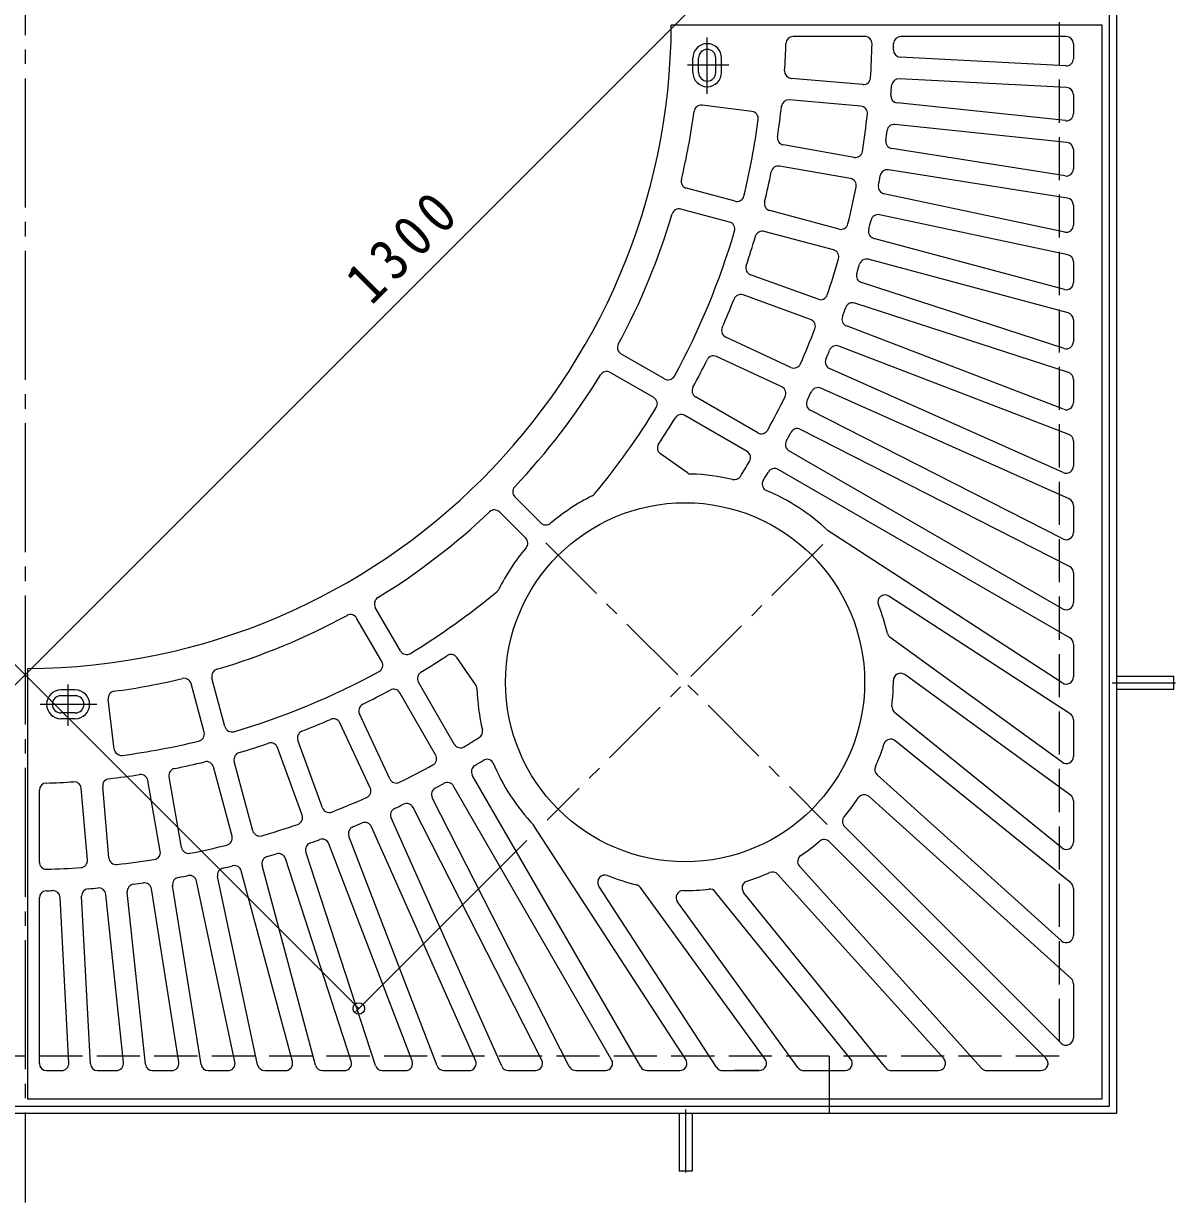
# Model space of a CAD drawing. Units: millimetres at full size, sheet at 1:10; details may follow other scales. Extents: x -1841 to 1849, y -1367 to 1300.
# Drawn here: x -894 to -92, y -323 to 498 of the extents above; entities that cross this region are included whole.
import ezdxf

# ---------------------------------------------------------------- set-up
doc = ezdxf.new("R2010")
doc.units = ezdxf.units.MM
doc.header["$LTSCALE"] = 10
doc.header["$PDMODE"] = 32
doc.header["$PDSIZE"] = 8
for name, pattern in [('CHAIN1', [8, 5, -1, 1, -1]), ('CHAIN2', [12, 9, -1, 1, -1]), ('DASHED3', [4, 3, -1])]:
    doc.linetypes.add(name, pattern=pattern)
for name, color, linetype, lineweight in [('0-0', 3, 'Continuous', 18), ('0-1', 2, 'Continuous', 18), ('0-4', 7, 'Continuous', 18)]:
    doc.layers.add(name, color=color, linetype=linetype, lineweight=lineweight)
doc.styles.add('ＭＳ ゴシック', font='')
doc.styles.get('ＭＳ ゴシック').set_extended_font_data('MS Gothic')

msp = doc.modelspace()

# ---------------------------------------------------------------- linework, layer by layer
at = {"layer": '0-0', "linetype": 'CHAIN1'}
for p, q in [((-418.46, 448.66), (-418.46, 487.97)), ((-403.42, 468.63), (-432.19, 468.63)), ((-530.91, 136.07), (-334.85, -59.98)), ((-338, 134.86), (-529.92, -57.06)), ((-863.46, 8.59), (-863.46, 37.36)), ((-843.49, 23.63), (-882.8, 23.63))]:
    msp.add_line(p, q, dxfattribs=at)
at = {"layer": '0-0'}
for p, q in [((-308.66, 488.63), (-358.67, 488.63)), ((-168.46, 488.63), (-283.65, 488.63)), ((-163.46, 483.63), (-163.46, 473.15)), ((-428.46, 463.63), (-428.46, 473.63)), ((-424.46, 463.63), (-424.46, 473.63)), ((-412.46, 463.63), (-412.46, 473.63)), ((-408.46, 463.63), (-408.46, 473.63)), ((-168.73, 468.16), (-284.04, 474.2)), ((-310.17, 455.13), (-359.99, 459.49)), ((-168.2, 453.11), (-284.82, 459.22)), ((-311.48, 440.19), (-361.3, 444.54)), ((-163.46, 448.12), (-163.46, 435)), ((-387.29, 436.48), (-422.03, 440.75)), ((-168.99, 430.03), (-286.15, 442.34)), ((-167.94, 414.83), (-287.72, 427.42)), ((-316.18, 404.46), (-365.43, 413.14)), ((-169.25, 391.52), (-289.93, 410.63)), ((-163.46, 409.86), (-163.46, 396.46)), ((-318.78, 389.68), (-368.04, 398.37)), ((-167.68, 376.09), (-292.27, 395.82)), ((-399.05, 373.92), (-432.87, 382.98)), ((-169.5, 352.42), (-295.36, 379.17)), ((-163.46, 371.15), (-163.46, 357.31)), ((-402.93, 359.43), (-436.75, 368.49)), ((-326.58, 354.5), (-374.89, 367.44)), ((-167.42, 336.64), (-298.48, 364.5)), ((-330.47, 340.01), (-378.77, 352.96)), ((-169.76, 312.48), (-302.43, 348.03)), ((-167.17, 296.26), (-306.31, 333.54)), ((-163.46, 331.75), (-163.46, 317.31)), ((-341.3, 305.64), (-388.3, 322.75)), ((-170.01, 271.45), (-311.12, 317.3)), ((-346.43, 291.55), (-393.43, 308.65)), ((-166.92, 254.68), (-315.76, 303.04)), ((-163.46, 291.43), (-163.46, 276.21)), ((-360.22, 258.25), (-405.55, 279.39)), ((-170.26, 229.05), (-321.41, 287.07)), ((-166.67, 211.61), (-326.79, 273.07)), ((-448.17, 250.2), (-478.49, 267.71)), ((-366.56, 244.66), (-411.89, 265.79)), ((-455.67, 237.21), (-485.99, 254.72)), ((-170.5, 184.96), (-333.27, 257.43)), ((-163.46, 249.92), (-163.46, 233.72)), ((-166.43, 166.73), (-339.37, 243.72)), ((-383.2, 212.69), (-426.51, 237.7)), ((-390.7, 199.7), (-434.01, 224.71)), ((-170.73, 138.8), (-346.66, 228.44)), ((-166.19, 119.65), (-353.47, 215.07)), ((-163.46, 206.94), (-163.46, 189.52)), ((-432.26, 184.85), (-451.03, 197.99)), ((-170.96, 90.16), (-361.55, 200.19)), ((-165.96, 69.95), (-369.05, 187.2)), ((-534.24, 150.01), (-552.4, 168.18)), ((-544.84, 139.41), (-563.01, 157.57)), ((-163.46, 162.16), (-163.46, 143.25)), ((-171.19, 38.52), (-334.32, 144.46)), ((-163.46, 115.2), (-163.46, 94.49)), ((-165.74, 17.1), (-291.89, 99.03)), ((-632.05, 60.84), (-649.55, 91.16)), ((-645.04, 53.34), (-662.54, 83.66)), ((-171.4, -16.71), (-290.97, 70.17)), ((-163.46, 65.62), (-163.46, 42.72)), ((-579.68, 37.43), (-592.83, 56.2)), ((-891.46, -251.37), (-891.46, 48.64)), ((-754.26, 8.1), (-763.32, 41.92)), ((-165.53, -39.52), (-280.91, 44.32)), ((-858.46, 33.63), (-868.46, 33.63)), ((-768.75, 4.22), (-777.81, 38.03)), ((-594.53, -4.13), (-619.54, 39.18)), ((-858.46, 29.63), (-868.46, 29.63)), ((-831.31, -7.54), (-835.58, 27.2)), ((-607.53, -11.63), (-632.53, 31.68)), ((-858.46, 17.63), (-868.46, 17.63)), ((-639.49, -28.27), (-660.63, 17.06)), ((-171.61, -76.26), (-287.98, 17.97)), ((-858.46, 13.63), (-868.46, 13.63)), ((-653.08, -34.61), (-674.22, 10.72)), ((-163.46, 12.91), (-163.46, -12.66)), ((-700.48, -53.53), (-717.58, -6.53)), ((-686.38, -48.4), (-703.48, -1.4)), ((-165.32, -100.66), (-287.49, -1.73)), ((-734.84, -64.37), (-747.79, -16.06)), ((-749.33, -68.25), (-762.28, -19.94)), ((-799.29, -78.65), (-807.97, -29.4)), ((-784.52, -76.05), (-793.2, -26.8)), ((-464.78, -228.87), (-582.03, -25.78)), ((-171.81, -141.06), (-300.09, -25.55)), ((-883.46, -86.18), (-883.46, -36.16)), ((-849.96, -84.66), (-854.32, -34.84)), ((-835.02, -83.36), (-839.38, -33.53)), ((-484.99, -223.87), (-595.02, -33.28)), ((-165.12, -167.27), (-305.78, -40.61)), ((-533.63, -224.1), (-623.27, -48.17)), ((-514.48, -228.64), (-609.91, -41.36)), ((-163.46, -43.56), (-163.46, -72.38)), ((-561.56, -228.4), (-638.56, -55.46)), ((-579.79, -224.34), (-652.26, -61.56)), ((-433.35, -223.65), (-539.29, -60.52)), ((-172, -212.23), (-322.84, -61.38)), ((-623.88, -224.58), (-681.91, -73.42)), ((-606.44, -228.16), (-667.9, -68.05)), ((-182.61, -222.83), (-333.45, -71.99)), ((-649.51, -227.91), (-697.87, -79.07)), ((-691.09, -227.66), (-728.37, -88.52)), ((-666.28, -224.82), (-712.14, -83.71)), ((-227.57, -229.71), (-354.22, -89.05)), ((-731.47, -227.41), (-759.33, -96.35)), ((-707.31, -225.07), (-742.86, -92.4)), ((-253.78, -223.02), (-369.28, -94.74)), ((-786.35, -225.59), (-805.47, -104.91)), ((-770.92, -227.15), (-790.65, -102.56)), ((-747.25, -225.33), (-774, -99.47)), ((-411.93, -229.09), (-493.86, -102.94)), ((-378.13, -223.43), (-465, -103.86)), ((-163.46, -104.55), (-163.46, -137.34)), ((-883.46, -226.37), (-883.46, -111.18)), ((-862.99, -226.11), (-869.04, -110.8)), ((-847.94, -226.63), (-854.06, -110.01)), ((-824.86, -225.85), (-837.17, -108.68)), ((-809.67, -226.89), (-822.26, -107.12)), ((-355.31, -229.31), (-439.15, -113.92)), ((-318.57, -223.22), (-412.8, -106.86)), ((-294.17, -229.51), (-393.11, -107.34)), ((-163.46, -170.98), (-163.46, -208.69)), ((-878.46, -231.37), (-867.99, -231.37)), ((-842.95, -231.37), (-829.83, -231.37)), ((-804.69, -231.37), (-791.29, -231.37)), ((-765.98, -231.37), (-752.14, -231.37)), ((-726.58, -231.37), (-712.14, -231.37)), ((-686.26, -231.37), (-671.04, -231.37)), ((-644.75, -231.37), (-628.55, -231.37)), ((-601.77, -231.37), (-584.36, -231.37)), ((-556.99, -231.37), (-538.09, -231.37)), ((-510.03, -231.37), (-489.32, -231.37)), ((-460.45, -231.37), (-437.55, -231.37)), ((-407.74, -231.37), (-382.17, -231.37)), ((-401.41, -231.37), (-382.17, -231.37)), ((-382.17, -231.37), (-399.67, -231.37)), ((-351.27, -231.37), (-322.46, -231.37)), ((-290.29, -231.37), (-257.49, -231.37)), ((-223.85, -231.37), (-186.14, -231.37)), ((-143.46, -251.37), (-891.46, -251.37))]:
    msp.add_line(p, q, dxfattribs=at)
msp.add_lwpolyline([(-143.46, -251.37), (-143.46, 496.63), (-443.47, 496.63)], dxfattribs=at)
msp.add_circle((-433.84, 39.01), 125, dxfattribs=at)
for centre, radius, start, end in [((-893.46, 498.63), 450, 270.25464, 359.74536), ((-358.67, 483.63), 5, 90, 178.39302), ((-308.66, 483.63), 5, 358.52931, 90), ((-283.65, 483.63), 5, 90, 178.59181), ((-168.46, 483.63), 5, 0, 90), ((-418.46, 473.63), 10, 0, 180), ((-418.46, 473.63), 6, 0, 180), ((-893.46, 498.63), 530, 356.33882, 358.3932), ((-893.46, 498.63), 590, 356.22437, 358.5307), ((-893.46, 498.63), 605, 358.17418, 358.59093), ((-283.77, 479.2), 5, 178.17427, 267.00079), ((-168.46, 473.15), 5, 267.00079, 0), ((-418.46, 463.63), 10, 180, 0), ((-418.46, 463.63), 6, 180, 0), ((-359.56, 464.47), 5, 176.33832, 265.00014), ((-309.73, 460.11), 5, 265.00014, 356.22444), ((-893.46, 498.63), 605, 355.17418, 355.82584), ((-285.08, 454.23), 5, 87.00079, 175.82599), ((-168.46, 448.12), 5, 0, 87.00079), ((-361.74, 439.56), 5, 85.00014, 173.662), ((-285.63, 447.31), 5, 175.17389, 263.99902), ((-893.46, 498.63), 470, 346.50795, 352.39687), ((-422.64, 435.78), 5, 82.99893, 172.39786), ((-387.9, 431.52), 5, 352.438, 82.99928), ((-893.46, 498.63), 530, 351.33879, 353.66121), ((-311.91, 435.2), 5, 353.77612, 85.00014), ((-893.46, 498.63), 515, 346.40443, 352.43825), ((-893.46, 498.63), 590, 351.22435, 353.77565), ((-288.24, 422.45), 5, 83.99931, 172.82463), ((-168.46, 435), 5, 263.99902, 0), ((-364.57, 418.06), 5, 171.33952, 259.99908), ((-893.46, 498.63), 605, 352.17416, 352.82584), ((-289.15, 415.57), 5, 172.17462, 261.0011), ((-168.46, 409.86), 5, 0, 83.99931), ((-315.31, 409.38), 5, 259.99908, 351.22513), ((-893.46, 498.63), 530, 346.33879, 348.66121), ((-368.91, 393.45), 5, 80.00014, 168.662), ((-293.06, 390.88), 5, 81.00066, 169.82593), ((-168.46, 396.46), 5, 261.00066, 0), ((-431.57, 387.81), 5, 166.50769, 254.9991), ((-319.65, 384.76), 5, 348.77612, 80.00014), ((-893.46, 498.63), 605, 349.17418, 349.82581), ((-397.75, 378.75), 5, 254.9991, 346.40578), ((-893.46, 498.63), 590, 346.22435, 348.77565), ((-294.32, 384.06), 5, 169.17387, 258.00081), ((-373.6, 372.27), 5, 166.33952, 254.99908), ((-168.46, 371.15), 5, 0, 81.0011), ((-893.46, 498.63), 470, 331.50798, 343.49203), ((-438.04, 363.66), 5, 74.99983, 163.49191), ((-299.52, 359.6), 5, 78.00081, 166.82581), ((-893.46, 498.63), 515, 331.40445, 343.59557), ((-404.22, 354.6), 5, 343.59525, 74.9991), ((-380.07, 348.13), 5, 75.00014, 163.662), ((-325.29, 359.33), 5, 254.99908, 346.22513), ((-301.14, 352.86), 5, 166.17444, 254.99983), ((-893.46, 498.63), 605, 346.17418, 346.82584), ((-168.46, 357.31), 5, 258.00081, 0), ((-893.46, 498.63), 530, 341.33879, 343.66121), ((-331.76, 335.18), 5, 343.77612, 75.00014), ((-168.46, 331.75), 5, 0, 78.00081), ((-386.59, 327.45), 5, 161.33952, 249.99908), ((-893.46, 498.63), 590, 341.22435, 343.77565), ((-893.46, 498.63), 605, 343.17416, 343.82582), ((-307.61, 328.71), 5, 74.9991, 163.8261), ((-309.58, 322.06), 5, 163.17487, 251.99956), ((-168.46, 317.31), 5, 254.9991, 0), ((-893.46, 498.63), 530, 336.33879, 338.66121), ((-395.14, 303.95), 5, 70.00014, 158.662), ((-339.59, 310.34), 5, 249.99908, 341.22513), ((-893.46, 498.63), 605, 340.17416, 340.82582), ((-317.3, 298.28), 5, 71.99956, 160.8253), ((-168.46, 291.43), 5, 0, 74.9991), ((-348.14, 286.85), 5, 338.77612, 70.00014), ((-319.62, 291.74), 5, 160.17526, 248.99937), ((-403.44, 283.92), 5, 156.33952, 244.99908), ((-893.46, 498.63), 590, 336.22435, 338.77565), ((-475.99, 272.04), 5, 151.50735, 239.99878), ((-328.58, 268.4), 5, 68.99937, 157.82431), ((-168.46, 276.21), 5, 251.99956, 0), ((-893.46, 498.63), 530, 331.33879, 333.66121), ((-414, 261.26), 5, 65.00014, 153.662), ((-331.23, 261.99), 5, 157.17268, 246.00032), ((-893.46, 498.63), 605, 337.17419, 337.82585), ((-488.49, 250.39), 5, 59.99966, 148.49174), ((-358.11, 262.78), 5, 244.99908, 336.22513), ((-168.46, 249.92), 5, 0, 71.99956), ((-893.46, 498.63), 470, 316.508, 328.49205), ((-445.67, 254.53), 5, 240.00124, 331.4045), ((-424.01, 242.03), 5, 151.33952, 239.99908), ((-368.67, 240.13), 5, 333.77612, 65.00014), ((-893.46, 498.63), 605, 334.17416, 334.82582), ((-341.4, 239.16), 5, 66.00034, 154.82652), ((-893.46, 498.63), 515, 320.3609, 328.59557), ((-458.17, 232.88), 5, 328.59508, 59.99893), ((-893.46, 498.63), 590, 331.22435, 333.77565), ((-344.39, 232.89), 5, 154.17258, 242.99948), ((-168.46, 233.72), 5, 248.99937, 0), ((-893.46, 498.63), 530, 326.33881, 328.66122), ((-436.51, 220.38), 5, 59.99936, 148.66122), ((-380.7, 217.02), 5, 239.99908, 331.22513), ((-355.74, 210.62), 5, 62.99948, 151.82498), ((-359.05, 204.52), 5, 151.17453, 240.00124), ((-893.46, 498.63), 605, 331.17418, 331.82582), ((-168.46, 206.94), 5, 0, 68.99937), ((-448.16, 202.09), 5, 146.33875, 234.99831), ((-393.2, 195.37), 5, 328.77534, 59.99936), ((-893.46, 498.63), 590, 327.58612, 328.77568), ((-168.46, 189.52), 5, 246.00032, 0), ((-429.39, 188.95), 5, 234.99892, 268.29929), ((-433.84, 39.01), 145, 76.80479, 88.2991), ((-399.6, 185.05), 5, 256.80516, 327.58716), ((-893.46, 498.63), 605, 328.17418, 328.82584), ((-371.55, 182.87), 5, 59.99878, 148.82544), ((-548.87, 171.71), 5, 136.50719, 224.99861), ((-375.17, 176.96), 5, 148.17397, 235.74777), ((-433.84, 39.01), 145, 46.65457, 67.3428), ((-433.84, 39.01), 145, 116.47864, 130.21959), ((-500.72, 173.28), 5, 296.47873, 320.36125), ((-168.46, 162.16), 5, 0, 66.00034), ((-893.46, 498.63), 470, 301.50797, 313.49202), ((-566.54, 154.03), 5, 45.00212, 133.49355), ((-530.7, 153.55), 5, 225.00201, 310.22102), ((-168.46, 143.25), 5, 242.99948, 0), ((-433.84, 39.01), 145, 139.78041, 153.52136), ((-548.38, 135.87), 5, 319.77898, 44.99799), ((-168.46, 115.2), 5, 0, 62.99948), ((-893.46, 498.63), 515, 301.40446, 309.63913), ((-568.11, 105.89), 5, 309.63875, 333.52127), ((-294.62, 94.83), 5, 57.00124, 201.84833), ((-645.22, 93.66), 5, 121.50899, 210.00107), ((-433.84, 39.01), 145, 13.57173, 21.84711), ((-168.46, 94.49), 5, 240.00124, 0), ((-893.46, 498.63), 470, 286.508, 298.49205), ((-666.87, 81.16), 5, 30.00122, 118.49265), ((-288.03, 74.21), 5, 193.57149, 233.99997), ((-168.46, 65.62), 5, 0, 59.99878), ((-627.72, 63.34), 5, 210.0018, 301.40565), ((-893.46, 498.63), 530, 301.33881, 303.66122), ((-596.92, 53.33), 5, 35.00169, 123.66125), ((-649.37, 50.84), 5, 298.5955, 29.99876), ((-893.46, 498.63), 470, 277.60316, 283.49208), ((-782.64, 36.74), 5, 15.0009, 103.49231), ((-758.49, 43.21), 5, 106.50809, 195.00017), ((-893.46, 498.63), 515, 286.40446, 298.59558), ((-615.21, 41.68), 5, 121.33878, 210.00064), ((-283.85, 40.27), 5, 53.99997, 180.47977), ((-168.46, 42.72), 5, 237.00124, 0), ((-868.46, 23.63), 10, 90, 270), ((-858.46, 23.63), 10, 270, 90), ((-893.46, 498.63), 530, 296.33881, 298.66122), ((-636.86, 29.18), 5, 30.00076, 118.66032), ((-583.78, 34.56), 5, 1.70071, 35.00108), ((-433.84, 39.01), 145, 181.7009, 193.19521), ((-433.84, 39.01), 145, 353.43155, 0.48074), ((-868.46, 23.63), 6, 90, 270), ((-858.46, 23.63), 6, 270, 90), ((-830.62, 27.81), 5, 97.60214, 187.00107), ((-656.1, 19.17), 5, 116.33784, 204.99971), ((-284.83, 21.85), 5, 173.43097, 230.99881), ((-168.46, 12.91), 5, 0, 56.99969), ((-893.46, 498.63), 530, 291.33881, 293.66122), ((-678.75, 8.6), 5, 25.00182, 113.66138), ((-773.58, 2.92), 5, 283.59422, 15.0009), ((-749.43, 9.39), 5, 195.0009, 286.40475), ((-698.79, 0.31), 5, 111.3389, 200.00076), ((-893.46, 498.63), 590, 301.22435, 302.41391), ((-579.88, 4.77), 5, 302.41284, 13.19484), ((-826.35, -6.93), 5, 187.00072, 277.562), ((-893.46, 498.63), 515, 277.56178, 283.5956), ((-893.46, 498.63), 530, 286.33882, 288.66124), ((-722.28, -8.24), 5, 20.00183, 108.66139), ((-590.2, -1.63), 5, 210.00064, 301.22466), ((-433.84, 39.01), 145, 336.06659, 342.6925), ((-290.64, -5.61), 5, 50.99881, 162.69086), ((-893.46, 498.63), 530, 281.33882, 283.66124), ((-767.11, -21.23), 5, 15.00078, 103.66034), ((-742.96, -14.76), 5, 106.33891, 195.00078), ((-611.85, -14.13), 5, 298.77472, 30.00076), ((-893.46, 498.63), 605, 301.17419, 301.82585), ((-571.79, -19.66), 5, 34.25223, 121.82603), ((-168.46, -12.66), 5, 233.99997, 0), ((-788.28, -25.93), 5, 101.33786, 189.99973), ((-893.46, 498.63), 590, 296.22437, 298.77567), ((-577.7, -23.28), 5, 121.17456, 210.00122), ((-433.84, 39.01), 145, 202.6572, 223.34543), ((-296.74, -21.84), 5, 156.06633, 228.00034), ((-878.46, -36.16), 5, 91.60698, 180), ((-893.46, 498.63), 530, 271.60683, 273.66121), ((-859.3, -35.28), 5, 4.99986, 93.66168), ((-834.4, -33.1), 5, 96.338, 184.99986), ((-893.46, 498.63), 530, 276.33882, 278.66124), ((-812.9, -30.27), 5, 10.00092, 98.66048), ((-634.96, -26.16), 5, 204.99971, 296.22372), ((-893.46, 498.63), 605, 298.17421, 298.82585), ((-599.35, -35.78), 5, 29.99876, 118.82547), ((-657.62, -36.72), 5, 293.77577, 25.00182), ((-605.45, -39.09), 5, 118.17502, 207.00052), ((-309.13, -44.33), 5, 48.00034, 146.24695), ((-168.46, -43.56), 5, 0, 54.00163), ((-681.68, -46.69), 5, 200.00076, 291.22478), ((-893.46, 498.63), 590, 291.22438, 293.77568), ((-633.99, -53.43), 5, 115.17348, 203.99966), ((-893.46, 498.63), 605, 295.17421, 295.82587), ((-627.73, -50.44), 5, 27.00052, 115.82742), ((-433.84, 39.01), 145, 319.78027, 326.24796), ((-705.17, -55.24), 5, 288.77579, 20.00183), ((-319.31, -57.85), 5, 139.78114, 224.99799), ((-730.02, -63.07), 5, 195.00078, 286.22479), ((-893.46, 498.63), 590, 286.22438, 288.77568), ((-663.24, -66.25), 5, 112.17569, 201.00063), ((-893.46, 498.63), 605, 292.17418, 292.82584), ((-656.83, -63.6), 5, 23.99968, 112.82732), ((-754.16, -69.54), 5, 283.77473, 15.00078), ((-693.11, -77.53), 5, 109.1747, 198.00044), ((-893.46, 498.63), 605, 289.17421, 289.82587), ((-686.57, -75.21), 5, 21.00063, 109.82474), ((-433.84, 39.01), 145, 303.75204, 310.21973), ((-336.99, -75.52), 5, 45.00201, 130.21886), ((-168.46, -72.38), 5, 231.00102, 0), ((-804.21, -79.52), 5, 278.77487, 10.00092), ((-779.59, -75.18), 5, 189.99973, 281.22374), ((-893.46, 498.63), 590, 281.22438, 283.77568), ((-893.46, 498.63), 605, 286.17421, 286.82587), ((-716.89, -85.25), 5, 18.00044, 106.82513), ((-350.5, -85.7), 5, 123.75305, 221.99966), ((-878.46, -86.18), 5, 180, 271.47069), ((-893.46, 498.63), 590, 271.46933, 273.77567), ((-854.94, -85.1), 5, 273.77556, 4.99986), ((-830.04, -82.92), 5, 184.99986, 276.22388), ((-893.46, 498.63), 590, 276.22438, 278.77568), ((-893.46, 498.63), 605, 283.17419, 283.82585), ((-747.69, -93.69), 5, 15.00017, 103.82556), ((-723.54, -87.22), 5, 106.1739, 195.0009), ((-785.71, -101.78), 5, 100.17407, 188.99934), ((-893.46, 498.63), 605, 280.17422, 280.82585), ((-778.89, -100.51), 5, 11.99919, 100.82613), ((-754.44, -95.32), 5, 103.17419, 191.99919), ((-489.66, -100.21), 5, 68.15167, 212.99876), ((-433.84, 39.01), 145, 248.15289, 256.42827), ((-433.84, 39.01), 145, 287.3075, 293.93341), ((-372.99, -98.09), 5, 41.99966, 113.93367), ((-878.46, -111.18), 5, 91.40819, 180), ((-893.46, 498.63), 605, 271.4091, 271.82585), ((-874.03, -111.06), 5, 2.99921, 91.82573), ((-849.06, -109.75), 5, 94.17401, 182.99921), ((-893.46, 498.63), 605, 274.17419, 274.82585), ((-842.15, -109.21), 5, 6.00098, 94.82611), ((-817.28, -106.59), 5, 97.17537, 186.00069), ((-893.46, 498.63), 605, 277.17419, 277.82587), ((-810.4, -105.69), 5, 8.9989, 97.82538), ((-469.04, -106.8), 5, 36.00003, 76.42851), ((-435.1, -110.98), 5, 89.52023, 216.00003), ((-433.84, 39.01), 145, 269.51926, 276.56845), ((-416.69, -110), 5, 39.00119, 96.56903), ((-389.22, -104.2), 5, 107.30914, 219.00119), ((-168.46, -104.55), 5, 0, 50.99881), ((-168.46, -137.34), 5, 228.00034, 0), ((-168.46, -170.98), 5, 0, 48.00034), ((-168.46, -208.69), 5, 225.00201, 0), ((-878.46, -226.37), 5, 180, 270), ((-867.99, -226.37), 5, 270, 2.99921), ((-842.95, -226.37), 5, 182.99921, 270), ((-829.83, -226.37), 5, 270, 6.00098), ((-804.69, -226.37), 5, 186.00069, 270), ((-791.29, -226.37), 5, 270, 8.99934), ((-765.98, -226.37), 5, 188.9989, 270), ((-752.14, -226.37), 5, 270, 11.99919), ((-726.58, -226.37), 5, 191.99919, 270), ((-712.14, -226.37), 5, 270, 15.0009), ((-686.26, -226.37), 5, 195.0009, 270), ((-671.04, -226.37), 5, 270, 18.00044), ((-644.75, -226.37), 5, 198.00044, 270), ((-628.55, -226.37), 5, 270, 21.00063), ((-601.77, -226.37), 5, 201.00063, 270), ((-584.36, -226.37), 5, 270, 23.99968), ((-556.99, -226.37), 5, 203.99966, 270), ((-538.09, -226.37), 5, 270, 27.00052), ((-510.03, -226.37), 5, 207.00052, 270), ((-489.32, -226.37), 5, 270, 29.99876), ((-460.45, -226.37), 5, 210.00122, 270), ((-437.55, -226.37), 5, 270, 32.99876), ((-407.74, -226.37), 5, 213.00031, 270), ((-382.17, -226.37), 5, 270, 36.00003), ((-382.17, -226.37), 5, 270, 36.00003), ((-382.17, -226.37), 5, 270, 36.00003), ((-351.27, -226.37), 5, 215.99837, 270), ((-322.46, -226.37), 5, 270, 38.99898), ((-290.29, -226.37), 5, 219.00119, 270), ((-257.49, -226.37), 5, 270, 41.99966), ((-223.85, -226.37), 5, 221.99966, 270), ((-186.14, -226.37), 5, 270, 44.99799)]:
    msp.add_arc(centre, radius, start, end, dxfattribs=at)
at = {"layer": '0-1', "linetype": 'CHAIN2'}
msp.add_line((-893.46, 1299.49), (-893.46, -323.18), dxfattribs=at)
at = {"layer": '0-1'}
for p, q in [((-138.46, 1253.63), (-138.46, -256.37)), ((-133.46, 43.13), (-93.46, 43.13)), ((-93.46, 34.13), (-93.46, 43.13)), ((-133.46, 34.13), (-93.46, 34.13)), ((-333.47, -221.37), (-333.47, -261.37)), ((-138.46, -256.37), (-1648.46, -256.37)), ((-437.96, -261.37), (-437.96, -301.37)), ((-428.96, -261.37), (-428.96, -301.37)), ((-428.96, -301.37), (-437.96, -301.37))]:
    msp.add_line(p, q, dxfattribs=at)
at = {"layer": '0-1', "linetype": 'CHAIN1'}
for p, q in [((-136.46, 38.63), (-92.44, 38.63)), ((-433.46, -258.37), (-433.46, -302.39))]:
    msp.add_line(p, q, dxfattribs=at)
at = {"layer": '0-1'}
msp.add_lwpolyline([(-1653.46, -261.37), (-1653.46, 1258.63), (-133.46, 1258.63), (-133.46, -261.37)], close=True, dxfattribs=at)
at = {"layer": '0-1', "linetype": 'DASHED3'}
msp.add_lwpolyline([(-1613.46, -221.37), (-1613.46, 1218.63), (-173.46, 1218.63), (-173.46, -221.37)], close=True, dxfattribs=at)
at = {"layer": '0-4'}
for p, q in [((-1580.29, 731.05), (-661.05, -188.19)), ((-1125.88, -188.19), (-206.64, 731.05)), ((-663.17, -190.31), (-544.06, -71.21))]:
    msp.add_line(p, q, dxfattribs=at)
msp.add_point((-661.05, -188.19), dxfattribs=at)

# ---------------------------------------------------------------- texts
at = {"layer": '0-4', "color": 2, "insert": (-651.95, 300.51), "char_height": 29.33, "attachment_point": 7, "rotation": 45, "style": 'ＭＳ ゴシック'}
msp.add_mtext('\\T1.28;\\W0.9;1300', dxfattribs=at)

doc.saveas('drawing.dxf')
